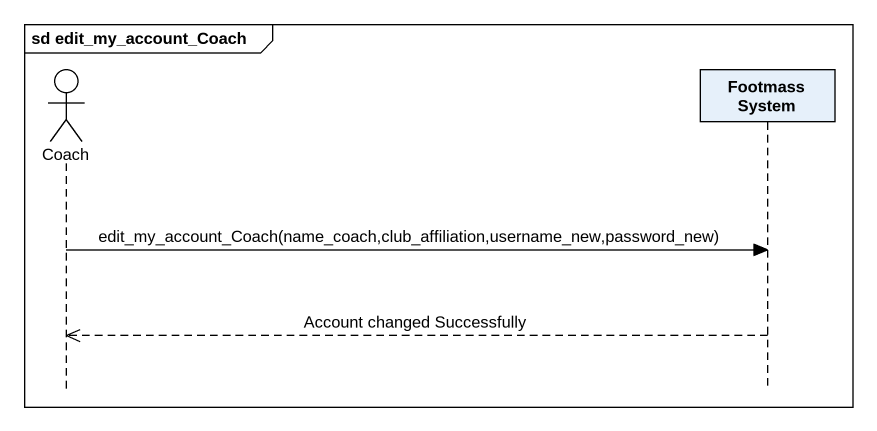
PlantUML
@startuml
mainframe sd edit_my_account_Coach
hide footbox
actor Coach
participant "Footmass System" as Footmass_System

Coach -> Footmass_System : edit_my_account_Coach(name_coach,club_affiliation,username_new,password_new)
Footmass_System -->> Coach : Account changed Successfully
@enduml
